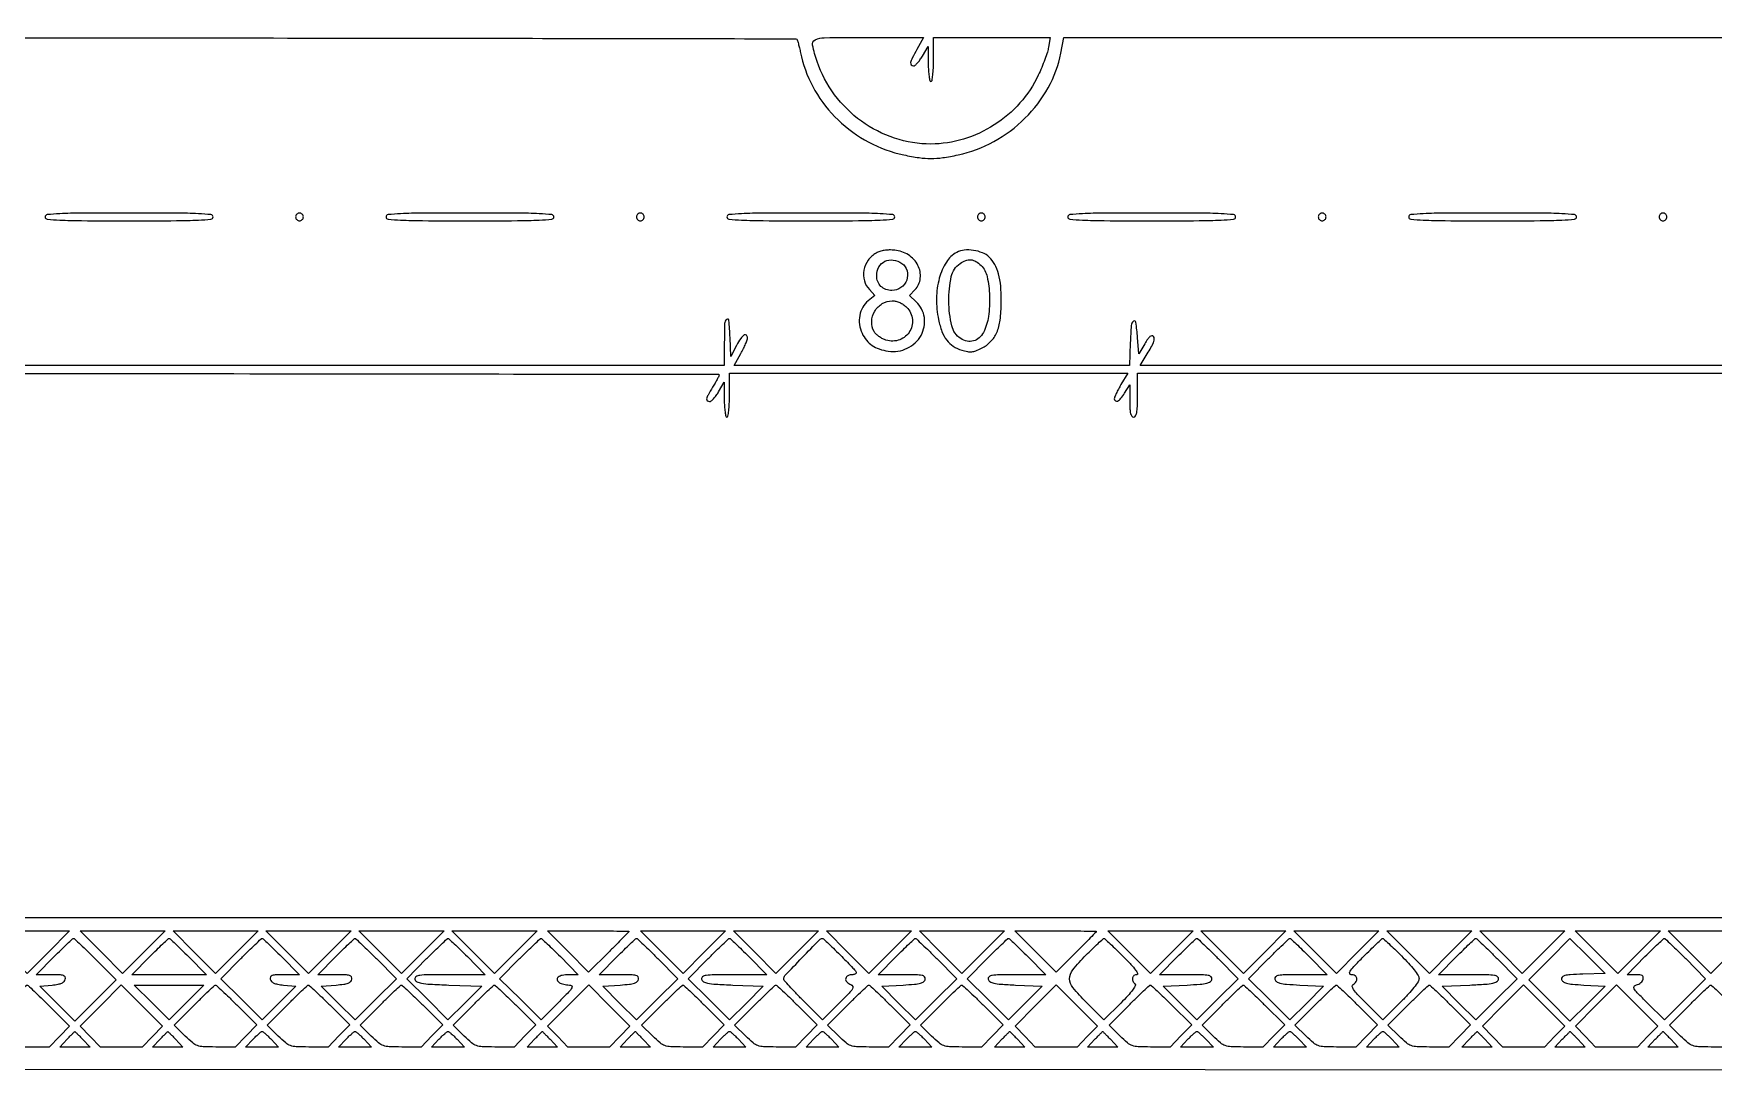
# Model space of a CAD drawing. Extents: x 0 to 836, y 5 to 589.
# Drawn here: x 194.6 to 249.7, y 162.9 to 197 of the extents above; entities that cross this region are included whole.
import ezdxf

# ---------------------------------------------------------------- set-up
doc = ezdxf.new("R2010")
doc.units = 0
doc.header["$MEASUREMENT"] = 0

msp = doc.modelspace()

# ---------------------------------------------------------------- linework, layer by layer
for points in [[(201.712326, 537.783562, -0.000001), (217.055896, 537.76491, -0.426088)], [(546.939, 229.3929, -0.000106), (546.943559, 250.949215, -0.000176), (546.957638, 269.095817, -0.000001), (546.976289, 285.583213, -0.415883)], [(836.0595, 588.6891), (420.497259, 588.710259, 0.000013), (261.145696, 588.714318, 0.000021), (126.989856, 588.708632), (4.934769, 588.698274, 0.19889), (4.878609, 588.675009, 0.198853), (4.855343, 588.618859), (4.83877, 516.273901, 0.000036), (4.826254, 436.744061, 0.000021), (4.8222, 342.282364), (4.8222, 95.946129), (4.469225, 95.920114, 0.031904), (4.160456, 95.877435, 0.315999), (4.075312, 95.787407, 0.415411), (4.137995, 95.703578, 0.035338), (4.43445, 95.6826), (4.8222, 95.6826), (4.8222, 50.2101), (4.8222, 4.7376), (420.462, 4.7376), (836.1018, 4.7376)], [(164.7585, 185.8662, -0.000114), (184.822427, 185.861641, -0.00019), (201.712326, 185.847562, -0.000001), (217.055896, 185.82891, -0.426088), (217.08096, 185.80275, -0.10382), (217.070877, 185.763012, -0.007062), (217.01787, 185.658533, -0.009869), (216.949921, 185.535145, -0.007234), (216.869893, 185.4009, 0.009059), (216.71991, 185.147208, 0.07668), (216.673005, 185.023624, 0.284194), (216.695046, 184.96212, 0.169831), (216.770871, 184.9356, 0.174943), (216.824925, 184.95511, 0.032609), (216.902767, 185.028792, 0.031428), (216.986543, 185.131378, 0.024173), (217.065028, 185.25285), (217.248913, 185.5701), (217.250857, 184.99905, 0.013289), (217.257552, 184.775771, 0.023467), (217.276596, 184.592398, 0.020767), (217.303309, 184.454935, 0.347374), (217.3374, 184.428, 0.362465), (217.372716, 184.457474, 0.015687), (217.398362, 184.628925, 0.019442), (217.416308, 184.85786, 0.009838), (217.422, 185.1471), (217.422, 185.8662), (223.944239, 185.8662), (230.466478, 185.8662), (230.246939, 185.491585, 0.009739), (230.162865, 185.341496, 0.012571), (230.09189, 185.200375, 0.010376), (230.038396, 185.08062, 0.10017), (230.0274, 185.026285, 0.236673), (230.063067, 184.955155, 0.292619), (230.135512, 184.949939, 0.096763), (230.247131, 185.042137, 0.034999), (230.366727, 185.21055), (230.534368, 185.4855), (230.534684, 184.95675, 0.009996), (230.540222, 184.687801, 0.048921), (230.561173, 184.537328, 0.110787), (230.600434, 184.457439, 0.227124), (230.6619, 184.428, 0.266366), (230.725517, 184.464479, 0.088943), (230.763918, 184.569, 0.037256), (230.783925, 184.768014, 0.00643), (230.7888, 185.1471), (230.7888, 185.8662), (275.074705, 185.8662)], [(604.852986, 529.408162, -0.000002), (620.423836, 529.389509, -0.550615)], [(238.738155, 529.614638, -0.000002), (224.300981, 529.63329, -0.415836)], [(308.18842, 529.408162, -0.000002), (322.638019, 529.38951, -0.415836)], [(531.796111, 538.074638, -0.000002), (517.6951, 538.093291, -0.426056)], [(413.368417, 538.074638, -0.000002), (399.676779, 538.093291, -0.415815)], [(180.30375, 233.436491, -0.000037), (194.394891, 233.420726, -0.000061), (206.267293, 233.405114, -0.000001), (217.051222, 233.389599, -0.0589)], [(77.850638, 481.579418, -0.000002), (77.869294, 494.031443, -0.550517)], [(77.644162, 421.684687, -0.000002), (77.625507, 409.236574, -0.415775)], [(260.324089, 280.728444, -0.000002), (260.333986, 287.287743, -0.41377)], [(77.841889, 210.212758, -0.000002), (77.851786, 217.49274, -0.413814)], [(353.273145, 235.606241, -0.000004), (353.25667, 227.850838, -0.413589)], [(304.989363, 242.360362, -0.000006), (312.653939, 242.341698, -0.425725)], [(304.989363, 233.308162, -0.000006), (312.653939, 233.289498, -0.425725)], [(113.24454, 196.8219), (166.4357, 196.843117, -0.000076), (194.129329, 196.849978, -0.000422), (208.979583, 196.838892, -0.000018), (219.573002, 196.821664, -0.339554), (219.654984, 196.758517, -0.005474), (219.671246, 196.694514, -0.000736), (219.703767, 196.559527, -0.00085), (219.741804, 196.399412, -0.000716), (219.781561, 196.2297, 0.075333), (220.222458, 195.122809, 0.069307), (220.981489, 194.160464, 0.068572), (221.983103, 193.433781, 0.070968), (223.1325, 193.015501, 0.015857), (223.636266, 192.926116, 0.036107), (224.021422, 192.898448, 0.036146), (224.406305, 192.926491, 0.015922), (224.9091, 193.016339, 0.07402), (226.078511, 193.451767, 0.069028), (227.101823, 194.216936, 0.070107), (227.865049, 195.218987, 0.08096), (228.275628, 196.345973), (228.374113, 196.8642), (273.436809, 196.8642)], [(275.158988, 186.12), (230.874964, 186.12), (231.13892, 186.548982, 0.01381), (231.257495, 186.754181, 0.043872), (231.320413, 186.89947, 0.073891), (231.338437, 187.002328, 0.205667), (231.311822, 187.069018, 0.225295), (231.258053, 187.088172, 0.149746), (231.196662, 187.062342, 0.067791), (231.122004, 186.980557, 0.017688), (231.025934, 186.830386), (230.8311, 186.5007), (230.7888, 187.030884, 0.012564), (230.73611, 187.532089, 0.568272), (230.657727, 187.565915, 0.22225), (230.582196, 187.430018, 0.00922), (230.552856, 186.86025), (230.528413, 186.12), (224.052573, 186.12), (217.576734, 186.12), (217.795467, 186.511356, 0.011597), (217.879217, 186.669716, 0.014102), (217.949947, 186.821897, 0.012683), (218.002158, 186.952046, 0.089272), (218.0142, 187.018956, 0.194214), (217.978356, 187.107755, 0.365208), (217.906401, 187.115205, 0.095449), (217.791005, 186.999331, 0.025602), (217.656369, 186.77565), (217.4643, 186.4161), (217.439444, 187.02945, 0.009543), (217.405668, 187.595606, 0.600354), (217.332722, 187.627377, 0.220443), (217.262601, 187.488046, 0.008078), (217.2528, 186.8814), (217.2528, 186.12), (164.9277, 186.12, -0.00006)]]:
    msp.add_lwpolyline(points, format="xyb")
for points in [[(349.8633, 222.206722), (349.4403, 222.098577), (349.419019, 195.057088), (349.397738, 168.0156), (229.731169, 168.0156), (110.0646, 168.0156)], [(105.5385, 163.0665), (233.00955, 163.045322), (360.4806, 163.024144)]]:
    msp.add_lwpolyline(points)
for points in [[(223.562733, 196.472844, 0.008995), (223.408499, 196.184843, 0.066808), (223.356736, 196.038632, 0.242611), (223.376758, 195.966056, 0.211424), (223.44975, 195.934428, 0.175744), (223.502063, 195.953867, 0.030637), (223.579251, 196.027962, 0.030019), (223.662911, 196.130457, 0.022931), (223.742105, 196.251678), (223.92871, 196.5681), (223.932455, 195.99705, 0.013372), (223.939873, 195.774361, 0.023366), (223.959541, 195.590849, 0.020491), (223.986716, 195.452875, 0.346819), (224.0208, 195.426, 0.362465), (224.056116, 195.455474, 0.015687), (224.081762, 195.626925, 0.019442), (224.099708, 195.85586, 0.009838), (224.1054, 196.1451), (224.1054, 196.8642), (226.018315, 196.8642), (227.93123, 196.8642), (227.874988, 196.54695, -0.033952), (227.834789, 196.385026, -0.010343), (227.752438, 196.146082, -0.010304), (227.648848, 195.881509, -0.011076), (227.536777, 195.627794, -0.072149), (226.937313, 194.717084, -0.068661), (226.094662, 193.996464, -0.068872), (225.090935, 193.532654, -0.0734), (224.0208, 193.372237, -0.080699), (222.832129, 193.562591, -0.076998), (221.743522, 194.120415, -0.076307), (220.866789, 194.98695, -0.077043), (220.293806, 196.073852, -0.02918), (220.144055, 196.608653, -0.348534), (220.232405, 196.788756, -0.108868), (220.527221, 196.85689, -0.002559), (221.955333, 196.8642), (223.781466, 196.8642)], [(195.003, 190.9845, 0.384667), (195.06999, 190.910309, 0.013951), (195.4824, 190.879726, 0.010273), (196.194104, 190.86152, 0.001258), (197.7525, 190.8576, 0.001258), (199.310896, 190.86152, 0.010273), (200.0226, 190.879726, 0.013951), (200.43501, 190.910309, 0.384667), (200.502, 190.9845, 0.384667), (200.43501, 191.058691, 0.013951), (200.0226, 191.089274, 0.010273), (199.310896, 191.10748, 0.001258), (197.7525, 191.1114, 0.001258), (196.194104, 191.10748, 0.010273), (195.4824, 191.089274, 0.013951), (195.06999, 191.058691, 0.384667)], [(203.2092, 190.9845, 0.099038), (203.218888, 190.93607, 0.097945), (203.246477, 190.894877, 0.097945), (203.28767, 190.867288, 0.099038), (203.3361, 190.8576, 0.099038), (203.38453, 190.867288, 0.097945), (203.425723, 190.894877, 0.097945), (203.453312, 190.93607, 0.099038), (203.463, 190.9845, 0.099038), (203.453312, 191.03293, 0.097945), (203.425723, 191.074123, 0.097945), (203.38453, 191.101712, 0.099038), (203.3361, 191.1114, 0.099038), (203.28767, 191.101712, 0.097945), (203.246477, 191.074123, 0.097945), (203.218888, 191.03293, 0.099038)], [(206.1702, 190.9845, 0.384667), (206.23719, 190.910309, 0.013951), (206.6496, 190.879726, 0.010273), (207.361304, 190.86152, 0.001258), (208.9197, 190.8576, 0.001258), (210.478096, 190.86152, 0.010273), (211.1898, 190.879726, 0.013951), (211.60221, 190.910309, 0.384667), (211.6692, 190.9845, 0.384667), (211.60221, 191.058691, 0.013951), (211.1898, 191.089274, 0.010273), (210.478096, 191.10748, 0.001258), (208.9197, 191.1114, 0.001258), (207.361304, 191.10748, 0.010273), (206.6496, 191.089274, 0.013951), (206.23719, 191.058691, 0.384667)], [(214.3764, 190.9845, 0.099038), (214.386088, 190.93607, 0.097945), (214.413677, 190.894877, 0.097945), (214.45487, 190.867288, 0.099038), (214.5033, 190.8576, 0.099038), (214.55173, 190.867288, 0.097945), (214.592923, 190.894877, 0.097945), (214.620512, 190.93607, 0.099038), (214.6302, 190.9845, 0.099038), (214.620512, 191.03293, 0.097945), (214.592923, 191.074123, 0.097945), (214.55173, 191.101712, 0.099038), (214.5033, 191.1114, 0.099038), (214.45487, 191.101712, 0.097945), (214.413677, 191.074123, 0.097945), (214.386088, 191.03293, 0.099038)], [(217.3374, 190.9845, 0.384667), (217.40439, 190.910309, 0.013951), (217.8168, 190.879726, 0.010273), (218.528504, 190.86152, 0.001258), (220.0869, 190.8576, 0.001258), (221.645296, 190.86152, 0.010273), (222.357, 190.879726, 0.013951), (222.76941, 190.910309, 0.384667), (222.8364, 190.9845, 0.384667), (222.76941, 191.058691, 0.013951), (222.357, 191.089274, 0.010273), (221.645296, 191.10748, 0.001258), (220.0869, 191.1114, 0.001258), (218.528504, 191.10748, 0.010273), (217.8168, 191.089274, 0.013951), (217.40439, 191.058691, 0.384667)], [(225.5436, 190.9845, 0.099038), (225.553288, 190.93607, 0.097945), (225.580877, 190.894877, 0.097945), (225.62207, 190.867288, 0.099038), (225.6705, 190.8576, 0.099038), (225.71893, 190.867288, 0.097945), (225.760123, 190.894877, 0.097945), (225.787712, 190.93607, 0.099038), (225.7974, 190.9845, 0.099038), (225.787712, 191.03293, 0.097945), (225.760123, 191.074123, 0.097945), (225.71893, 191.101712, 0.099038), (225.6705, 191.1114, 0.099038), (225.62207, 191.101712, 0.097945), (225.580877, 191.074123, 0.097945), (225.553288, 191.03293, 0.099038)], [(228.5046, 190.9845, 0.384667), (228.57159, 190.910309, 0.013951), (228.984, 190.879726, 0.010273), (229.695704, 190.86152, 0.001258), (231.2541, 190.8576, 0.001258), (232.812496, 190.86152, 0.010273), (233.5242, 190.879726, 0.013951), (233.93661, 190.910309, 0.384667), (234.0036, 190.9845, 0.384667), (233.93661, 191.058691, 0.013951), (233.5242, 191.089274, 0.010273), (232.812496, 191.10748, 0.001258), (231.2541, 191.1114, 0.001258), (229.695704, 191.10748, 0.010273), (228.984, 191.089274, 0.013951), (228.57159, 191.058691, 0.384667)], [(236.7108, 190.9845, 0.099038), (236.720488, 190.93607, 0.097945), (236.748077, 190.894877, 0.097945), (236.78927, 190.867288, 0.099038), (236.8377, 190.8576, 0.099038), (236.88613, 190.867288, 0.097945), (236.927323, 190.894877, 0.097945), (236.954912, 190.93607, 0.099038), (236.9646, 190.9845, 0.099038), (236.954912, 191.03293, 0.097945), (236.927323, 191.074123, 0.097945), (236.88613, 191.101712, 0.099038), (236.8377, 191.1114, 0.099038), (236.78927, 191.101712, 0.097945), (236.748077, 191.074123, 0.097945), (236.720488, 191.03293, 0.099038)], [(239.6718, 190.9845, 0.384667), (239.73879, 190.910309, 0.013951), (240.1512, 190.879726, 0.010273), (240.862904, 190.86152, 0.001258), (242.4213, 190.8576, 0.001258), (243.979696, 190.86152, 0.010273), (244.6914, 190.879726, 0.013951), (245.10381, 190.910309, 0.384667), (245.1708, 190.9845, 0.384667), (245.10381, 191.058691, 0.013951), (244.6914, 191.089274, 0.010273), (243.979696, 191.10748, 0.001258), (242.4213, 191.1114, 0.001258), (240.862904, 191.10748, 0.010273), (240.1512, 191.089274, 0.013951), (239.73879, 191.058691, 0.384667)], [(247.878, 190.9845, 0.099038), (247.887688, 190.93607, 0.097945), (247.915277, 190.894877, 0.097945), (247.95647, 190.867288, 0.099038), (248.0049, 190.8576, 0.099038), (248.05333, 190.867288, 0.097945), (248.094523, 190.894877, 0.097945), (248.122112, 190.93607, 0.099038), (248.1318, 190.9845, 0.099038), (248.122112, 191.03293, 0.097945), (248.094523, 191.074123, 0.097945), (248.05333, 191.101712, 0.099038), (248.0049, 191.1114, 0.099038), (247.95647, 191.101712, 0.097945), (247.915277, 191.074123, 0.097945), (247.887688, 191.03293, 0.099038)], [(222.225177, 189.799904, 0.110627), (221.964054, 189.564599, 0.108997), (221.82651, 189.239154, 0.112195), (221.840587, 188.893728, 0.123117), (222.003729, 188.601512), (222.186257, 188.40722), (221.964574, 188.232844, 0.096885), (221.786698, 188.026362, 0.083036), (221.687564, 187.756673, 0.079658), (221.679353, 187.459048, 0.078554), (221.764376, 187.172229, 0.057675), (221.908628, 186.942241, 0.074404), (222.091373, 186.77307, 0.069519), (222.325793, 186.657072, 0.043155), (222.6249, 186.585639, 0.150165), (223.243477, 186.679082, 0.153598), (223.696297, 187.103338, 0.164695), (223.806402, 187.686274, 0.172586), (223.536309, 188.203076), (223.316734, 188.406572), (223.499567, 188.601188, 0.162084), (223.672946, 188.976441, 0.147802), (223.595572, 189.396783, 0.131769), (223.28491, 189.738697, 0.120047), (222.833656, 189.894409, 0.027879), (222.657935, 189.901015, 0.033992), (222.493994, 189.886861, 0.037167), (222.347744, 189.852867, 0.052649)], [(224.869339, 189.823331, 0.133039), (224.526329, 189.503662, 0.072917), (224.295471, 188.973239, 0.063285), (224.203676, 188.31485, 0.054258), (224.270988, 187.617899, 0.038109), (224.383229, 187.228849, 0.07364), (224.539366, 186.945784, 0.08606), (224.751915, 186.74856, 0.071427), (225.032275, 186.618721, 0.026842), (225.219001, 186.573535, 0.069755), (225.356897, 186.567399, 0.067582), (225.493701, 186.599398, 0.024029), (225.678054, 186.680135, 0.08301), (225.977912, 186.897149, 0.092798), (226.177209, 187.19249, 0.071312), (226.289171, 187.603149, 0.029806), (226.326058, 188.176992, 0.020525), (226.306403, 188.716043, 0.045555), (226.237511, 189.120927, 0.060037), (226.114612, 189.42906, 0.079457), (225.93016, 189.667694, 0.093169), (225.710039, 189.808285, 0.059297), (225.415742, 189.887877, 0.059632), (225.113333, 189.895908, 0.098591)], [(223.071376, 189.456903, -0.174417), (223.239315, 189.218869, -0.157072), (223.226444, 188.916429, -0.149383), (223.036998, 188.667589, -0.157155), (222.744731, 188.5734, -0.087141), (222.544813, 188.608509, -0.106098), (222.38402, 188.709114, -0.107921), (222.280526, 188.865272, -0.092836), (222.2442, 189.059231, -0.125266), (222.316674, 189.34397, -0.157327), (222.512946, 189.530604, -0.151715), (222.787277, 189.571224, -0.11472)], [(225.661533, 189.393758, -0.144075), (225.861334, 189.027345, -0.044146), (225.940637, 188.395223, -0.044375), (225.905511, 187.721924, -0.081718), (225.741795, 187.199876, -0.09631), (225.603849, 187.021764, -0.114296), (225.416736, 186.921437, -0.114637), (225.205014, 186.913751, -0.097318), (224.997281, 186.998174, -0.192896), (224.704569, 187.417296, -0.054774), (224.608295, 188.22184, -0.054766), (224.689126, 189.029359, -0.189883), (224.973512, 189.459206, -0.063398), (225.159219, 189.556925, -0.113636), (225.329219, 189.579403, -0.112269), (225.493341, 189.525298, -0.060914)], [(223.220945, 188.027345, -0.171965), (223.412569, 187.62533, -0.178056), (223.304559, 187.199161, -0.175695), (222.944343, 186.940735, -0.16836), (222.494767, 186.967339, -0.034572), (222.390401, 187.019284, -0.03036), (222.289336, 187.087192, -0.031589), (222.205582, 187.159984, -0.075329), (222.156367, 187.225841, -0.134578), (222.080761, 187.557935, -0.122953), (222.18076, 187.895034, -0.123709), (222.426768, 188.144098, -0.137203), (222.7518, 188.235, -0.05569), (222.875437, 188.221186, -0.048581), (222.999099, 188.180259, -0.047034), (223.116344, 188.114569, -0.045205)], [(196.6527, 166.662), (197.325531, 165.9852), (196.652769, 165.308469), (195.980007, 164.631738), (195.403605, 165.202719), (194.827203, 165.7737), (195.231617, 165.816, 0.018612), (195.426094, 165.843691, 0.059055), (195.551556, 165.882038, 0.097986), (195.627262, 165.934945, 0.145516), (195.664119, 166.00635, 0.163942), (195.653641, 166.08207, 0.202286), (195.60002, 166.128076, 0.068969), (195.475846, 166.149674, 0.008623), (195.201822, 166.1544), (194.711438, 166.1544), (195.2991, 166.7466, -0.003703), (195.527718, 166.973596, -0.00582), (195.727812, 167.164841, -0.001892), (195.902613, 167.326828, -0.188067), (195.933316, 167.3388, -0.189472), (195.96428, 167.326629, -0.001474), (196.163838, 167.13999, -0.005123), (196.391427, 166.921436, -0.003235)], [(199.6983, 166.7466), (200.285962, 166.1544), (199.0638, 166.1544), (197.841638, 166.1544), (198.4293, 166.7466, -0.003726), (198.657938, 166.973596, -0.005853), (198.858095, 167.164841, -0.001914), (199.032922, 167.326765, -0.187987), (199.0638, 167.3388, -0.187987), (199.094678, 167.326765, -0.001914), (199.269505, 167.164841, -0.005853), (199.469662, 166.973596, -0.003726)], [(202.7439, 166.7466), (203.331562, 166.1544), (202.841178, 166.1544, 0.008623), (202.567154, 166.149674, 0.068969), (202.44298, 166.128076, 0.202286), (202.389359, 166.08207, 0.163942), (202.378881, 166.00635, 0.145544), (202.415746, 165.934939, 0.097997), (202.49147, 165.882034, 0.059043), (202.616977, 165.843691, 0.018597), (202.811562, 165.816), (203.216154, 165.7737), (202.662546, 165.226015), (202.108937, 164.678329), (201.432312, 165.350986), (200.755687, 166.023643), (201.409409, 166.681221, -0.00333), (201.663355, 166.933287, -0.005264), (201.884775, 167.145636, -0.001555), (202.078771, 167.326672, -0.189144), (202.109684, 167.3388, -0.188067), (202.140387, 167.326828, -0.001892), (202.315188, 167.164841, -0.00582), (202.515282, 166.973596, -0.003703)], [(205.854991, 166.681221), (206.508713, 166.023643), (205.832088, 165.350986), (205.155463, 164.678329), (204.601956, 165.226015), (204.04845, 165.7737), (204.537531, 165.816, 0.013198), (204.783593, 165.843841, 0.053452), (204.929754, 165.880519, 0.100353), (205.014133, 165.932567, 0.158946), (205.05471, 166.00635, 0.187505), (205.040568, 166.082695, 0.190391), (204.978678, 166.128838, 0.059344), (204.835018, 166.149937, 0.00682), (204.507822, 166.1544), (203.932838, 166.1544), (204.5205, 166.7466, -0.003703), (204.749118, 166.973596, -0.00582), (204.949212, 167.164841, -0.001892), (205.124013, 167.326828, -0.188067), (205.154716, 167.3388, -0.189144), (205.185629, 167.326672, -0.001555), (205.379625, 167.145636, -0.005264), (205.601045, 166.933287, -0.00333)], [(208.8351, 166.7466), (209.422762, 166.1544), (208.255578, 166.1544, 0.00268), (207.555817, 166.150649, 0.029647), (207.276699, 166.13108, 0.107455), (207.151706, 166.086393, 0.309972), (207.116709, 166.00635, 0.234008), (207.178126, 165.925346, 0.073212), (207.327126, 165.876601, 0.029011), (207.611574, 165.844609, 0.003717), (208.225567, 165.816), (209.306109, 165.7737), (208.753123, 165.226015), (208.200137, 164.678329), (207.523512, 165.350986), (206.846887, 166.023643), (207.500609, 166.681221, -0.00333), (207.754555, 166.933287, -0.005264), (207.975975, 167.145636, -0.001555), (208.169971, 167.326672, -0.189144), (208.200884, 167.3388, -0.188067), (208.231587, 167.326828, -0.001892), (208.406388, 167.164841, -0.00582), (208.606482, 166.973596, -0.003703)], [(211.8807, 166.7466), (212.468362, 166.1544), (212.158374, 166.1544, 0.047521), (211.944033, 166.133983, 0.128756), (211.807356, 166.068626, 0.297903), (211.781371, 165.981418, 0.18112), (211.848711, 165.892437, 0.059268), (211.90822, 165.863968, 0.025543), (211.99295, 165.839903, 0.024839), (212.08679, 165.823214, 0.030055), (212.176017, 165.817295, -0.193596), (212.252143, 165.786127, -0.354008), (212.259653, 165.723445, -0.052258), (212.152366, 165.58681, -0.00383), (211.817069, 165.246336), (211.247405, 164.676672), (210.569946, 165.350157), (209.892487, 166.023643), (210.546209, 166.681221, -0.00333), (210.800155, 166.933287, -0.005264), (211.021575, 167.145636, -0.001555), (211.215571, 167.326672, -0.189144), (211.246484, 167.3388, -0.188067), (211.277187, 167.326828, -0.001892), (211.451988, 167.164841, -0.00582), (211.652082, 166.973596, -0.003703)], [(214.1226, 167.569465, -0.194734), (214.116197, 167.553647, -0.000411), (213.929436, 167.361096, -0.00269), (213.717128, 167.144903, -0.001656), (213.465021, 166.892609), (212.807443, 166.238887), (212.134556, 166.915743), (211.461669, 167.5926), (212.792135, 167.5926, -0.001629), (213.302301, 167.590938, -0.002717), (213.731776, 167.585804, -0.000298), (214.113297, 167.578943, -0.408783)], [(215.076391, 166.681221), (215.730113, 166.023643), (215.053488, 165.350986), (214.376863, 164.678329), (213.823464, 165.226015), (213.270065, 165.7737), (213.843605, 165.816, 0.01001), (214.141629, 165.843988, 0.048225), (214.308019, 165.879458, 0.099169), (214.401212, 165.930867, 0.171974), (214.445275, 166.00635, 0.209744), (214.427619, 166.083239, 0.177139), (214.357299, 166.129405, 0.052004), (214.194219, 166.150126, 0.005618), (213.813822, 166.1544), (213.154238, 166.1544), (213.7419, 166.7466, -0.003703), (213.970518, 166.973596, -0.00582), (214.170612, 167.164841, -0.001892), (214.345413, 167.326828, -0.188067), (214.376116, 167.3388, -0.189144), (214.407029, 167.326672, -0.001555), (214.601025, 167.145636, -0.005264), (214.822445, 166.933287, -0.00333)], [(218.0565, 166.7466), (218.644162, 166.1544), (217.561578, 166.1544, 0.00294), (216.915051, 166.150599, 0.03195), (216.655246, 166.13091, 0.116862), (216.539835, 166.085857, 0.296992), (216.507288, 166.00635, 0.225632), (216.566186, 165.92602, 0.077797), (216.705554, 165.876874, 0.03115), (216.97051, 165.844534, 0.004184), (217.53159, 165.816), (218.527598, 165.7737), (217.974568, 165.226015), (217.421537, 164.678329), (216.744912, 165.350986), (216.068287, 166.023643), (216.722009, 166.681221, -0.00333), (216.975955, 166.933287, -0.005264), (217.197375, 167.145636, -0.001555), (217.391371, 167.326672, -0.189144), (217.422284, 167.3388, -0.188067), (217.452987, 167.326828, -0.001892), (217.627788, 167.164841, -0.00582), (217.827882, 166.973596, -0.003703)], [(221.1021, 166.7466, -0.003106), (221.467932, 166.373335, -0.05663), (221.569353, 166.241567, -0.410834), (221.554877, 166.181571, -0.139495), (221.459381, 166.1544, 0.105394), (221.302003, 166.120854, 0.24585), (221.229482, 166.029059, 0.249107), (221.263981, 165.918232, 0.107012), (221.398624, 165.8324, -0.219808), (221.45831, 165.772516, -0.231608), (221.449699, 165.690164, -0.052879), (221.337514, 165.547105, -0.004794), (221.017759, 165.224057), (220.467271, 164.678462), (219.832935, 165.308563, -0.006274), (219.589846, 165.556167, -0.009461), (219.384936, 165.778462, -0.004835), (219.218313, 165.969926, -0.178477), (219.1986, 166.023393, -0.19228), (219.240002, 166.127073, -0.001915), (219.801699, 166.713721, -0.001851), (220.368883, 167.297238, -0.20164), (220.467752, 167.3388, -0.18803), (220.498537, 167.326799, -0.001902), (220.67335, 167.164841, -0.005835), (220.873472, 166.973596, -0.003714)], [(224.213191, 166.681221), (224.866913, 166.023643), (224.190288, 165.350986), (223.513663, 164.678329), (222.960406, 165.226015), (222.407149, 165.7737), (223.107389, 165.816, 0.007192), (223.483924, 165.844187, 0.041649), (223.680193, 165.878353, 0.094069), (223.786878, 165.928994, 0.190214), (223.835818, 166.00635, 0.240143), (223.813214, 166.084015, 0.157126), (223.729888, 166.130027, 0.043806), (223.537746, 166.150326, 0.004426), (223.077522, 166.1544), (222.291038, 166.1544), (222.8787, 166.7466, -0.003703), (223.107318, 166.973596, -0.00582), (223.307412, 167.164841, -0.001892), (223.482213, 167.326828, -0.188067), (223.512916, 167.3388, -0.189144), (223.543829, 167.326672, -0.001555), (223.737825, 167.145636, -0.005264), (223.959245, 166.933287, -0.00333)], [(227.1933, 166.7466), (227.780962, 166.1544), (226.825278, 166.1544, 0.003437), (226.258599, 166.150504, 0.036153), (226.027776, 166.130599, 0.132734), (225.926404, 166.085058, 0.274936), (225.897849, 166.00635, 0.211667), (225.952707, 165.927146, 0.08492), (226.077866, 165.877384, 0.03498), (226.313498, 165.844403, 0.005127), (226.795332, 165.816), (227.664561, 165.7737), (227.111449, 165.226015), (226.558337, 164.678329), (225.881712, 165.350986), (225.205087, 166.023643), (225.858809, 166.681221, -0.00333), (226.112755, 166.933287, -0.005264), (226.334175, 167.145636, -0.001555), (226.528171, 167.326672, -0.189144), (226.559084, 167.3388, -0.188067), (226.589787, 167.326828, -0.001892), (226.764588, 167.164841, -0.00582), (226.964682, 166.973596, -0.003703)], [(229.4352, 167.569465, -0.194734), (229.428797, 167.553647, -0.000411), (229.242036, 167.361096, -0.00269), (229.029728, 167.144903, -0.001656), (228.777621, 166.892609), (228.120043, 166.238887), (227.447156, 166.915743), (226.774269, 167.5926), (228.104735, 167.5926, -0.001629), (228.614901, 167.590938, -0.002717), (229.044376, 167.585804, -0.000298), (229.425897, 167.578943, -0.408783)], [(230.3235, 166.7466, -0.008053), (230.573899, 166.486005, -0.027081), (230.725355, 166.304425, -0.057048), (230.790394, 166.192673, -0.541086), (230.765381, 166.1544, 0.152155), (230.673409, 166.125748, 0.193657), (230.624812, 166.052255, 0.153592), (230.635311, 165.950833, 0.094643), (230.703303, 165.850737, -0.330886), (230.712864, 165.785851, -0.036275), (230.627112, 165.650673, -0.02787), (230.474058, 165.466564, -0.010147), (230.237915, 165.222824), (229.688824, 164.678613), (229.115096, 165.247944, -0.023328), (228.670638, 165.732176, -0.173415), (228.564384, 166.020987, -0.175326), (228.665961, 166.309971, -0.023955), (229.101007, 166.793144, -0.004063), (229.311692, 167.002293, -0.006349), (229.496761, 167.178514, -0.002242), (229.658019, 167.326865, -0.186946), (229.688825, 167.3388, -0.187938), (229.719811, 167.326727, -0.001927), (229.894654, 167.164841, -0.005874), (230.094849, 166.973595, -0.00374)], [(233.434591, 166.681221), (234.088313, 166.023643), (233.411688, 165.350986), (232.735063, 164.678329), (232.181884, 165.226015), (231.628706, 165.7737), (232.413432, 165.816, 0.006002), (232.842552, 165.844301, 0.038054), (233.05855, 165.877816, 0.089642), (233.174404, 165.928005, 0.201357), (233.226382, 166.00635, 0.258346), (233.200711, 166.084533, 0.144499), (233.108461, 166.130341, 0.039619), (232.896972, 166.150425, 0.003871), (232.383522, 166.1544), (231.512438, 166.1544), (232.1001, 166.7466, -0.003703), (232.328718, 166.973596, -0.00582), (232.528812, 167.164841, -0.001892), (232.703613, 167.326828, -0.188067), (232.734316, 167.3388, -0.189144), (232.765229, 167.326672, -0.001555), (232.959225, 167.145636, -0.005264), (233.180645, 166.933287, -0.00333)], [(236.4147, 166.7466), (237.002362, 166.1544), (236.131278, 166.1544, 0.003871), (235.617828, 166.150425, 0.039619), (235.406339, 166.130341, 0.144499), (235.314089, 166.084533, 0.258346), (235.288418, 166.00635, 0.201357), (235.340396, 165.928005, 0.089642), (235.45625, 165.877816, 0.038054), (235.672248, 165.844301, 0.006002), (236.101368, 165.816), (236.886094, 165.7737), (236.332916, 165.226015), (235.779737, 164.678329), (235.103112, 165.350986), (234.426487, 166.023643), (235.080209, 166.681221, -0.00333), (235.334155, 166.933287, -0.005264), (235.555575, 167.145636, -0.001555), (235.749571, 167.326672, -0.189144), (235.780484, 167.3388, -0.188067), (235.811187, 167.326828, -0.001892), (235.985988, 167.164841, -0.00582), (236.186082, 166.973596, -0.003703)], [(239.437027, 166.770019, -0.012739), (239.667082, 166.52979, -0.020229), (239.850034, 166.311628, -0.019656), (239.980046, 166.128775, -0.145712), (240.0102, 166.0275, -0.147105), (239.979469, 165.925309, -0.019202), (239.845441, 165.738609, -0.019835), (239.65667, 165.514806, -0.012223), (239.418088, 165.266188), (238.825976, 164.678613), (238.276581, 165.223125, -0.007057), (237.998551, 165.506573, -0.03982), (237.865075, 165.670944, -0.106564), (237.822886, 165.773546, -0.319881), (237.853493, 165.838322, 0.115345), (237.953047, 165.929203, 0.201213), (237.975336, 166.036881, 0.218223), (237.914292, 166.1219, 0.130324), (237.791719, 166.1544, -0.323479), (237.739546, 166.192099, -0.232284), (237.749731, 166.265927, -0.042188), (237.875617, 166.42227, -0.004832), (238.1913, 166.7466, -0.003377), (238.419627, 166.973603, -0.005335), (238.618805, 167.164841, -0.001596), (238.793254, 167.32775, -0.189214), (238.821408, 167.3388, -0.18692), (238.849588, 167.327884, -0.001681), (239.019755, 167.171721, -0.005458), (239.214256, 166.988042, -0.003462)], [(242.571391, 166.681221), (243.225113, 166.023643), (242.548488, 165.350986), (241.871863, 164.678329), (241.31878, 165.226015), (240.765698, 165.7737), (241.677183, 165.816, 0.004772), (242.185413, 165.844449, 0.033609), (242.430833, 165.877198, 0.08253), (242.560696, 165.926752, 0.216517), (242.616937, 166.00635, 0.282652), (242.587008, 166.085323, 0.127204), (242.481003, 166.130712, 0.034636), (242.240517, 166.150539, 0.003254), (241.647222, 166.1544), (240.649238, 166.1544), (241.2369, 166.7466, -0.003703), (241.465518, 166.973596, -0.00582), (241.665612, 167.164841, -0.001892), (241.840413, 167.326828, -0.188067), (241.871116, 167.3388, -0.189144), (241.902029, 167.326672, -0.001555), (242.096025, 167.145636, -0.005264), (242.317445, 166.933287, -0.00333)], [(245.379442, 166.172175, 0.005365), (244.966605, 166.153819, 0.045547), (244.783103, 166.126799, 0.14772), (244.701409, 166.078873, 0.238111), (244.679632, 166.002975, 0.196442), (244.728463, 165.927797, 0.089053), (244.837107, 165.87808, 0.040481), (245.035062, 165.843974, 0.007337), (245.407231, 165.816), (246.107291, 165.7737), (245.531242, 165.202719), (244.955193, 164.631738), (244.282431, 165.308469), (243.609669, 165.9852), (244.282431, 166.661931), (244.955193, 167.338662), (245.530992, 166.767681), (246.106791, 166.1967)], [(248.747191, 166.681221), (249.400913, 166.023643), (248.724288, 165.350986), (248.047663, 164.678329), (247.494822, 165.226015, -0.004057), (247.160857, 165.562278, -0.057183), (247.056853, 165.696394, -0.300719), (247.059693, 165.769439, -0.180221), (247.134597, 165.819709, 0.06191), (247.210322, 165.848051, 0.0577), (247.278796, 165.894603, 0.061824), (247.330161, 165.951429, 0.105696), (247.355009, 166.010059, 0.110488), (247.352926, 166.079855, 0.202489), (247.31909, 166.124412, 0.108533), (247.243823, 166.14815, 0.022327), (247.103922, 166.1544), (246.825038, 166.1544), (247.4127, 166.7466, -0.003703), (247.641318, 166.973596, -0.00582), (247.841412, 167.164841, -0.001892), (248.016213, 167.326828, -0.188067), (248.046916, 167.3388, -0.189144), (248.077829, 167.326672, -0.001555), (248.271825, 167.145636, -0.005264), (248.493245, 166.933287, -0.00333)], [(195.128893, 165.140213), (195.800717, 164.464426), (195.469289, 164.125013), (195.137861, 163.7856), (194.460283, 163.7856), (193.782704, 163.7856), (193.419115, 164.142436), (193.055525, 164.499272), (193.710028, 165.157636, -0.003306), (193.964254, 165.410003, -0.005228), (194.185862, 165.622606, -0.001534), (194.380063, 165.803935, -0.189229), (194.4108, 165.816, -0.189524), (194.441583, 165.803897, -0.001461), (194.640826, 165.617488, -0.0051), (194.868026, 165.39926, -0.003221)], [(201.282074, 165.162936), (201.93899, 164.509872), (201.583581, 164.147736), (201.228171, 163.7856), (200.593338, 163.7856, -0.010065), (200.182828, 163.793864, -0.075893), (199.992826, 163.830752, -0.090969), (199.836906, 163.920999, -0.017476), (199.594915, 164.142436), (199.231325, 164.499272), (199.885828, 165.157636, -0.003031), (200.139781, 165.41001, -0.004814), (200.360529, 165.622606, -0.001304), (200.554432, 165.804827, -0.19018), (200.582744, 165.816, -0.188692), (200.611115, 165.804898, -0.001301), (200.805667, 165.624162, -0.004795), (201.027195, 165.413277, -0.003019)], [(204.327674, 165.162936), (204.98459, 164.509872), (204.629181, 164.147736), (204.273771, 163.7856), (203.638938, 163.7856, -0.010065), (203.228428, 163.793864, -0.075893), (203.038426, 163.830752, -0.090969), (202.882506, 163.920999, -0.017476), (202.640515, 164.142436), (202.276925, 164.499272), (202.931428, 165.157636, -0.003031), (203.185381, 165.41001, -0.004814), (203.406129, 165.622606, -0.001304), (203.600032, 165.804827, -0.19018), (203.628344, 165.816, -0.188692), (203.656715, 165.804898, -0.001301), (203.851267, 165.624162, -0.004795), (204.072795, 165.413277, -0.003019)], [(207.373274, 165.162936), (208.03019, 164.509872), (207.674781, 164.147736), (207.319371, 163.7856), (206.684538, 163.7856, -0.010065), (206.274028, 163.793864, -0.075893), (206.084026, 163.830752, -0.090969), (205.928106, 163.920999, -0.017476), (205.686115, 164.142436), (205.322525, 164.499272), (205.977028, 165.157636, -0.003031), (206.230981, 165.41001, -0.004814), (206.451729, 165.622606, -0.001304), (206.645632, 165.804827, -0.19018), (206.673944, 165.816, -0.188692), (206.702315, 165.804898, -0.001301), (206.896867, 165.624162, -0.004795), (207.118395, 165.413277, -0.003019)], [(210.418874, 165.162936), (211.07579, 164.509872), (210.720381, 164.147736), (210.364971, 163.7856), (209.730138, 163.7856, -0.010065), (209.319628, 163.793864, -0.075893), (209.129626, 163.830752, -0.090969), (208.973706, 163.920999, -0.017476), (208.731715, 164.142436), (208.368125, 164.499272), (209.022628, 165.157636, -0.003031), (209.276581, 165.41001, -0.004814), (209.497329, 165.622606, -0.001304), (209.691232, 165.804827, -0.19018), (209.719544, 165.816, -0.188692), (209.747915, 165.804898, -0.001301), (209.942467, 165.624162, -0.004795), (210.163995, 165.413277, -0.003019)], [(216.594674, 165.162936), (217.25159, 164.509872), (216.896181, 164.147736), (216.540771, 163.7856), (215.905938, 163.7856, -0.010065), (215.495428, 163.793864, -0.075893), (215.305426, 163.830752, -0.090969), (215.149506, 163.920999, -0.017476), (214.907515, 164.142436), (214.543925, 164.499272), (215.198428, 165.157636, -0.003031), (215.452381, 165.41001, -0.004814), (215.673129, 165.622606, -0.001304), (215.867032, 165.804827, -0.19018), (215.895344, 165.816, -0.188692), (215.923715, 165.804898, -0.001301), (216.118267, 165.624162, -0.004795), (216.339795, 165.413277, -0.003019)], [(219.640274, 165.162936), (220.29719, 164.509872), (219.941781, 164.147736), (219.586371, 163.7856), (218.951538, 163.7856, -0.010065), (218.541028, 163.793864, -0.075893), (218.351026, 163.830752, -0.090969), (218.195106, 163.920999, -0.017476), (217.953115, 164.142436), (217.589525, 164.499272), (218.244028, 165.157636, -0.003031), (218.497981, 165.41001, -0.004814), (218.718729, 165.622606, -0.001304), (218.912632, 165.804827, -0.19018), (218.940944, 165.816, -0.188692), (218.969315, 165.804898, -0.001301), (219.163867, 165.624162, -0.004795), (219.385395, 165.413277, -0.003019)], [(222.685874, 165.162936), (223.34279, 164.509872), (222.987381, 164.147736), (222.631971, 163.7856), (221.997138, 163.7856, -0.010065), (221.586628, 163.793864, -0.075893), (221.396626, 163.830752, -0.090969), (221.240706, 163.920999, -0.017476), (220.998715, 164.142436), (220.635125, 164.499272), (221.289628, 165.157636, -0.003031), (221.543581, 165.41001, -0.004814), (221.764329, 165.622606, -0.001304), (221.958232, 165.804827, -0.19018), (221.986544, 165.816, -0.188692), (222.014915, 165.804898, -0.001301), (222.209467, 165.624162, -0.004795), (222.430995, 165.413277, -0.003019)], [(225.731474, 165.162936), (226.38839, 164.509872), (226.032981, 164.147736), (225.677571, 163.7856), (225.042738, 163.7856, -0.010065), (224.632228, 163.793864, -0.075893), (224.442226, 163.830752, -0.090969), (224.286306, 163.920999, -0.017476), (224.044315, 164.142436), (223.680725, 164.499272), (224.335228, 165.157636, -0.003031), (224.589181, 165.41001, -0.004814), (224.809929, 165.622606, -0.001304), (225.003832, 165.804827, -0.19018), (225.032144, 165.816, -0.188692), (225.060515, 165.804898, -0.001301), (225.255067, 165.624162, -0.004795), (225.476595, 165.413277, -0.003019)], [(231.907274, 165.162936), (232.56419, 164.509872), (232.208781, 164.147736), (231.853371, 163.7856), (231.218538, 163.7856, -0.010065), (230.808028, 163.793864, -0.075893), (230.618026, 163.830752, -0.090969), (230.462106, 163.920999, -0.017476), (230.220115, 164.142436), (229.856525, 164.499272), (230.511028, 165.157636, -0.003031), (230.764981, 165.41001, -0.004814), (230.985729, 165.622606, -0.001304), (231.179632, 165.804827, -0.19018), (231.207944, 165.816, -0.188692), (231.236315, 165.804898, -0.001301), (231.430867, 165.624162, -0.004795), (231.652395, 165.413277, -0.003019)], [(234.952874, 165.162936), (235.60979, 164.509872), (235.254381, 164.147736), (234.898971, 163.7856), (234.264138, 163.7856, -0.010065), (233.853628, 163.793864, -0.075893), (233.663626, 163.830752, -0.090969), (233.507706, 163.920999, -0.017476), (233.265715, 164.142436), (232.902125, 164.499272), (233.556628, 165.157636, -0.003031), (233.810581, 165.41001, -0.004814), (234.031329, 165.622606, -0.001304), (234.225232, 165.804827, -0.19018), (234.253544, 165.816, -0.188692), (234.281915, 165.804898, -0.001301), (234.476467, 165.624162, -0.004795), (234.697995, 165.413277, -0.003019)], [(237.998474, 165.162936), (238.65539, 164.509872), (238.299981, 164.147736), (237.944571, 163.7856), (237.309738, 163.7856, -0.010065), (236.899228, 163.793864, -0.075893), (236.709226, 163.830752, -0.090969), (236.553306, 163.920999, -0.017476), (236.311315, 164.142436), (235.947725, 164.499272), (236.602228, 165.157636, -0.003031), (236.856181, 165.41001, -0.004814), (237.076929, 165.622606, -0.001304), (237.270832, 165.804827, -0.19018), (237.299144, 165.816, -0.188692), (237.327515, 165.804898, -0.001301), (237.522067, 165.624162, -0.004795), (237.743595, 165.413277, -0.003019)], [(241.044074, 165.162936), (241.70099, 164.509872), (241.345581, 164.147736), (240.990171, 163.7856), (240.355338, 163.7856, -0.010065), (239.944828, 163.793864, -0.075893), (239.754826, 163.830752, -0.090969), (239.598906, 163.920999, -0.017476), (239.356915, 164.142436), (238.993325, 164.499272), (239.647828, 165.157636, -0.003031), (239.901781, 165.41001, -0.004814), (240.122529, 165.622606, -0.001304), (240.316432, 165.804827, -0.19018), (240.344744, 165.816, -0.188692), (240.373115, 165.804898, -0.001301), (240.567667, 165.624162, -0.004795), (240.789195, 165.413277, -0.003019)], [(250.265474, 165.162936), (250.92239, 164.509872), (250.566981, 164.147736), (250.211571, 163.7856), (249.576738, 163.7856, -0.010065), (249.166228, 163.793864, -0.075893), (248.976226, 163.830752, -0.090969), (248.820306, 163.920999, -0.017476), (248.578315, 164.142436), (248.214725, 164.499272), (248.869228, 165.157636, -0.003031), (249.123181, 165.41001, -0.004814), (249.343929, 165.622606, -0.001304), (249.537832, 165.804827, -0.19018), (249.566144, 165.816, -0.188692), (249.594515, 165.804898, -0.001301), (249.789067, 165.624162, -0.004795), (250.010595, 165.413277, -0.003019)], [(196.2297, 164.0394), (196.472856, 163.7856), (195.9759, 163.7856), (195.478944, 163.7856), (195.7221, 164.0394, -0.002047), (195.816087, 164.1367, -0.003307), (195.896956, 164.218646, -0.000609), (195.96872, 164.290236, -0.19828), (195.9759, 164.2932, -0.19828), (195.98308, 164.290236, -0.000609), (196.054844, 164.218646, -0.003307), (196.135713, 164.1367, -0.002047)], [(199.2753, 164.0394), (199.518456, 163.7856), (199.0215, 163.7856), (198.524544, 163.7856), (198.7677, 164.0394, -0.002047), (198.861687, 164.1367, -0.003307), (198.942556, 164.218646, -0.000609), (199.01432, 164.290236, -0.19828), (199.0215, 164.2932, -0.19828), (199.02868, 164.290236, -0.000609), (199.100444, 164.218646, -0.003307), (199.181313, 164.1367, -0.002047)], [(202.4055, 164.0394), (202.648656, 163.7856), (202.1094, 163.7856), (201.570144, 163.7856), (201.8133, 164.0394, -0.010122), (201.910304, 164.136632, -0.014427), (202.000581, 164.218646, -0.01032), (202.078073, 164.282341, -0.168402), (202.1094, 164.2932, -0.168402), (202.140727, 164.282341, -0.01032), (202.218219, 164.218646, -0.014427), (202.308496, 164.136632, -0.010122)], [(205.4511, 164.0394), (205.694256, 163.7856), (205.155, 163.7856), (204.615744, 163.7856), (204.8589, 164.0394, -0.010122), (204.955904, 164.136632, -0.014427), (205.046181, 164.218646, -0.01032), (205.123673, 164.282341, -0.168402), (205.155, 164.2932, -0.168402), (205.186327, 164.282341, -0.01032), (205.263819, 164.218646, -0.014427), (205.354096, 164.136632, -0.010122)], [(208.4967, 164.0394), (208.739856, 163.7856), (208.2006, 163.7856), (207.661344, 163.7856), (207.9045, 164.0394, -0.010122), (208.001504, 164.136632, -0.014427), (208.091781, 164.218646, -0.01032), (208.169273, 164.282341, -0.168402), (208.2006, 164.2932, -0.168402), (208.231927, 164.282341, -0.01032), (208.309419, 164.218646, -0.014427), (208.399696, 164.136632, -0.010122)], [(211.5423, 164.0394), (211.785456, 163.7856), (211.2885, 163.7856), (210.791544, 163.7856), (211.0347, 164.0394, -0.002047), (211.128687, 164.1367, -0.003307), (211.209556, 164.218646, -0.000609), (211.28132, 164.290236, -0.19828), (211.2885, 164.2932, -0.19828), (211.29568, 164.290236, -0.000609), (211.367444, 164.218646, -0.003307), (211.448313, 164.1367, -0.002047)], [(214.5879, 164.0394), (214.831056, 163.7856), (214.3341, 163.7856), (213.837144, 163.7856), (214.0803, 164.0394, -0.002047), (214.174287, 164.1367, -0.003307), (214.255156, 164.218646, -0.000609), (214.32692, 164.290236, -0.19828), (214.3341, 164.2932, -0.19828), (214.34128, 164.290236, -0.000609), (214.413044, 164.218646, -0.003307), (214.493913, 164.1367, -0.002047)], [(217.7181, 164.0394), (217.961256, 163.7856), (217.422, 163.7856), (216.882744, 163.7856), (217.1259, 164.0394, -0.010122), (217.222904, 164.136632, -0.014427), (217.313181, 164.218646, -0.01032), (217.390673, 164.282341, -0.168402), (217.422, 164.2932, -0.168402), (217.453327, 164.282341, -0.01032), (217.530819, 164.218646, -0.014427), (217.621096, 164.136632, -0.010122)], [(220.7637, 164.0394), (221.006856, 163.7856), (220.4676, 163.7856), (219.928344, 163.7856), (220.1715, 164.0394, -0.010122), (220.268504, 164.136632, -0.014427), (220.358781, 164.218646, -0.01032), (220.436273, 164.282341, -0.168402), (220.4676, 164.2932, -0.168402), (220.498927, 164.282341, -0.01032), (220.576419, 164.218646, -0.014427), (220.666696, 164.136632, -0.010122)], [(223.8093, 164.0394), (224.052456, 163.7856), (223.5132, 163.7856), (222.973944, 163.7856), (223.2171, 164.0394, -0.010122), (223.314104, 164.136632, -0.014427), (223.404381, 164.218646, -0.01032), (223.481873, 164.282341, -0.168402), (223.5132, 164.2932, -0.168402), (223.544527, 164.282341, -0.01032), (223.622019, 164.218646, -0.014427), (223.712296, 164.136632, -0.010122)], [(226.8549, 164.0394), (227.098056, 163.7856), (226.6011, 163.7856), (226.104144, 163.7856), (226.3473, 164.0394, -0.002047), (226.441287, 164.1367, -0.003307), (226.522156, 164.218646, -0.000609), (226.59392, 164.290236, -0.19828), (226.6011, 164.2932, -0.19828), (226.60828, 164.290236, -0.000609), (226.680044, 164.218646, -0.003307), (226.760913, 164.1367, -0.002047)], [(229.9005, 164.0394), (230.143656, 163.7856), (229.6467, 163.7856), (229.149744, 163.7856), (229.3929, 164.0394, -0.002047), (229.486887, 164.1367, -0.003307), (229.567756, 164.218646, -0.000609), (229.63952, 164.290236, -0.19828), (229.6467, 164.2932, -0.19828), (229.65388, 164.290236, -0.000609), (229.725644, 164.218646, -0.003307), (229.806513, 164.1367, -0.002047)], [(233.0307, 164.0394), (233.273856, 163.7856), (232.7346, 163.7856), (232.195344, 163.7856), (232.4385, 164.0394, -0.010122), (232.535504, 164.136632, -0.014427), (232.625781, 164.218646, -0.01032), (232.703273, 164.282341, -0.168402), (232.7346, 164.2932, -0.168402), (232.765927, 164.282341, -0.01032), (232.843419, 164.218646, -0.014427), (232.933696, 164.136632, -0.010122)], [(236.0763, 164.0394), (236.319456, 163.7856), (235.7802, 163.7856), (235.240944, 163.7856), (235.4841, 164.0394, -0.010122), (235.581104, 164.136632, -0.014427), (235.671381, 164.218646, -0.01032), (235.748873, 164.282341, -0.168402), (235.7802, 164.2932, -0.168402), (235.811527, 164.282341, -0.01032), (235.889019, 164.218646, -0.014427), (235.979296, 164.136632, -0.010122)], [(239.1219, 164.0394), (239.365056, 163.7856), (238.8258, 163.7856), (238.286544, 163.7856), (238.5297, 164.0394, -0.010122), (238.626704, 164.136632, -0.014427), (238.716981, 164.218646, -0.01032), (238.794473, 164.282341, -0.168402), (238.8258, 164.2932, -0.168402), (238.857127, 164.282341, -0.01032), (238.934619, 164.218646, -0.014427), (239.024896, 164.136632, -0.010122)], [(242.1675, 164.0394), (242.410656, 163.7856), (241.9137, 163.7856), (241.416744, 163.7856), (241.6599, 164.0394, -0.002047), (241.753887, 164.1367, -0.003307), (241.834756, 164.218646, -0.000609), (241.90652, 164.290236, -0.19828), (241.9137, 164.2932, -0.19828), (241.92088, 164.290236, -0.000609), (241.992644, 164.218646, -0.003307), (242.073513, 164.1367, -0.002047)], [(245.2131, 164.0394), (245.456256, 163.7856), (244.9593, 163.7856), (244.462344, 163.7856), (244.7055, 164.0394, -0.002047), (244.799487, 164.1367, -0.003307), (244.880356, 164.218646, -0.000609), (244.95212, 164.290236, -0.19828), (244.9593, 164.2932, -0.19828), (244.96648, 164.290236, -0.000609), (245.038244, 164.218646, -0.003307), (245.119113, 164.1367, -0.002047)], [(248.2587, 164.0394), (248.501856, 163.7856), (248.0049, 163.7856), (247.507944, 163.7856), (247.7511, 164.0394, -0.002047), (247.845087, 164.1367, -0.003307), (247.925956, 164.218646, -0.000609), (247.99772, 164.290236, -0.19828), (248.0049, 164.2932, -0.19828), (248.01208, 164.290236, -0.000609), (248.083844, 164.218646, -0.003307), (248.164713, 164.1367, -0.002047)]]:
    msp.add_lwpolyline(points, format="xyb", close=True)
for points in [[(195.108109, 166.895291), (194.4108, 166.197982), (193.713491, 166.895291), (193.016182, 167.5926), (194.4108, 167.5926), (195.805418, 167.5926)], [(198.238309, 166.895291), (197.541, 166.197982), (196.843691, 166.895291), (196.146382, 167.5926), (197.541, 167.5926), (198.935618, 167.5926)], [(201.283909, 166.895291), (200.5866, 166.197982), (199.889291, 166.895291), (199.191982, 167.5926), (200.5866, 167.5926), (201.981218, 167.5926)], [(204.329509, 166.895291), (203.6322, 166.197982), (202.934891, 166.895291), (202.237582, 167.5926), (203.6322, 167.5926), (205.026818, 167.5926)], [(207.375109, 166.895291), (206.6778, 166.197982), (205.980491, 166.895291), (205.283182, 167.5926), (206.6778, 167.5926), (208.072418, 167.5926)], [(210.420709, 166.895291), (209.7234, 166.197982), (209.026091, 166.895291), (208.328782, 167.5926), (209.7234, 167.5926), (211.118018, 167.5926)], [(216.596509, 166.895291), (215.8992, 166.197982), (215.201891, 166.895291), (214.504582, 167.5926), (215.8992, 167.5926), (217.293818, 167.5926)], [(219.642109, 166.895291), (218.9448, 166.197982), (218.247491, 166.895291), (217.550182, 167.5926), (218.9448, 167.5926), (220.339418, 167.5926)], [(222.687709, 166.895291), (221.9904, 166.197982), (221.293091, 166.895291), (220.595782, 167.5926), (221.9904, 167.5926), (223.385018, 167.5926)], [(225.733309, 166.895291), (225.036, 166.197982), (224.338691, 166.895291), (223.641382, 167.5926), (225.036, 167.5926), (226.430618, 167.5926)], [(231.909109, 166.895291), (231.2118, 166.197982), (230.514491, 166.895291), (229.817182, 167.5926), (231.2118, 167.5926), (232.606418, 167.5926)], [(234.954709, 166.895291), (234.2574, 166.197982), (233.560091, 166.895291), (232.862782, 167.5926), (234.2574, 167.5926), (235.652018, 167.5926)], [(238.000309, 166.895291), (237.303, 166.197982), (236.605691, 166.895291), (235.908382, 167.5926), (237.303, 167.5926), (238.697618, 167.5926)], [(241.045909, 166.895291), (240.3486, 166.197982), (239.651291, 166.895291), (238.953982, 167.5926), (240.3486, 167.5926), (241.743218, 167.5926)], [(244.091509, 166.895291), (243.3942, 166.197982), (242.696891, 166.895291), (241.999582, 167.5926), (243.3942, 167.5926), (244.788818, 167.5926)], [(247.221709, 166.895291), (246.5244, 166.197982), (245.827091, 166.895291), (245.129782, 167.5926), (246.5244, 167.5926), (247.919018, 167.5926)], [(250.267309, 166.895291), (249.57, 166.197982), (248.872691, 166.895291), (248.175382, 167.5926), (249.57, 167.5926), (250.964618, 167.5926)], [(198.51555, 164.12569), (198.183461, 163.7856), (197.4987, 163.7856), (196.813939, 163.7856), (196.482511, 164.125013), (196.151083, 164.464426), (196.823577, 165.140887), (197.49607, 165.817348), (198.171855, 165.141564), (198.847639, 164.465779)], [(199.634067, 165.245733), (199.0638, 164.675467), (198.493533, 165.245733), (197.923267, 165.816), (199.0638, 165.816), (200.204333, 165.816)], [(213.82815, 164.12569), (213.496061, 163.7856), (212.8113, 163.7856), (212.126539, 163.7856), (211.795111, 164.125013), (211.463683, 164.464426), (212.136177, 165.140887), (212.80867, 165.817348), (213.484455, 165.141564), (214.160239, 164.465779)], [(229.14075, 164.12569), (228.808661, 163.7856), (228.1239, 163.7856), (227.439139, 163.7856), (227.107711, 164.125013), (226.776283, 164.464426), (227.448777, 165.140887), (228.12127, 165.817348), (228.797055, 165.141564), (229.472839, 164.465779)], [(244.45335, 164.12569), (244.121261, 163.7856), (243.4365, 163.7856), (242.751739, 163.7856), (242.420311, 164.125013), (242.088883, 164.464426), (242.761377, 165.140887), (243.43387, 165.817348), (244.109655, 165.141564), (244.785439, 164.465779)], [(247.49895, 164.12569), (247.166861, 163.7856), (246.4821, 163.7856), (245.797339, 163.7856), (245.465911, 164.125013), (245.134483, 164.464426), (245.806977, 165.140887), (246.47947, 165.817348), (247.155255, 165.141564), (247.831039, 164.465779)]]:
    msp.add_lwpolyline(points, close=True)

doc.saveas('drawing.dxf')
